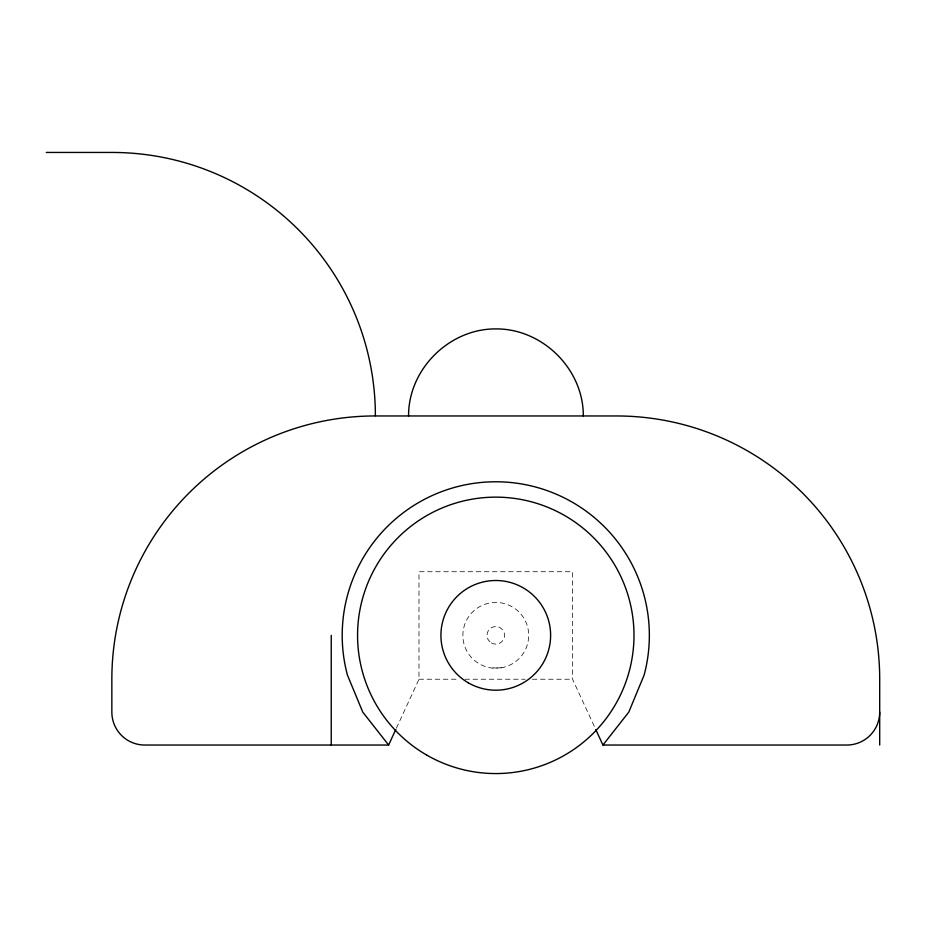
<?xml version="1.0" encoding="UTF-8"?>
<svg xmlns="http://www.w3.org/2000/svg" width="926" height="926" viewBox="0 0 926 926"><rect width="100%" height="100%" fill="white"/><g stroke="black" fill="none" stroke-linecap="round" stroke-linejoin="round"><path stroke-width="0.69" stroke-dasharray="4.63 3.47" d="M396.363 728.264L418.992 679.221L418.992 571.724L572.557 571.724L572.557 679.221L595.187 728.264M501.325 667.785L492.736 668.121A32.908 32.908 0 0 1 467.792 618.024A32.908 32.908 0 0 1 523.757 618.024A32.908 32.908 0 0 1 498.813 668.121L490.224 667.785M418.992 679.221L459.18 679.221M464.921 679.221L525.204 679.221M532.369 679.221L572.557 679.221M491.393 642.945A8.774 8.774 0 0 0 504.554 635.352A8.774 8.774 0 0 0 491.393 627.747A8.774 8.774 0 0 0 491.393 642.945"/><path stroke-width="1.39" d="M408.574 415.959C408.297 369.254 449.295 328.591 495.942 328.904C542.59 328.591 583.577 369.254 583.311 415.959M879.7 745.036L879.7 679.221A263.262 263.262 0 0 0 616.438 415.959L375.111 415.959A263.262 263.262 0 0 0 111.849 679.221L111.849 712.129A32.908 32.908 0 0 0 144.757 745.036L388.619 745.036L395.772 729.561M595.788 729.561L602.93 745.036L628.777 712.129L644.114 675.1A153.566 153.566 0 0 0 495.78 481.775A153.566 153.566 0 0 0 347.435 675.1L362.784 712.129L388.619 745.036M46.3 152.443L112.115 152.443A263.262 263.262 0 0 1 375.377 415.705M602.93 745.036L846.792 745.036A32.908 32.908 0 0 0 879.7 712.129M331.242 635.352L331.242 745.036M426.666 755.049A138.217 138.217 0 0 0 633.986 635.352A138.217 138.217 0 0 0 426.666 515.655A138.217 138.217 0 0 0 426.666 755.049M468.348 682.844A54.842 54.842 0 0 0 550.623 635.352A54.842 54.842 0 0 0 468.348 587.848A54.842 54.842 0 0 0 468.348 682.844"/></g></svg>
